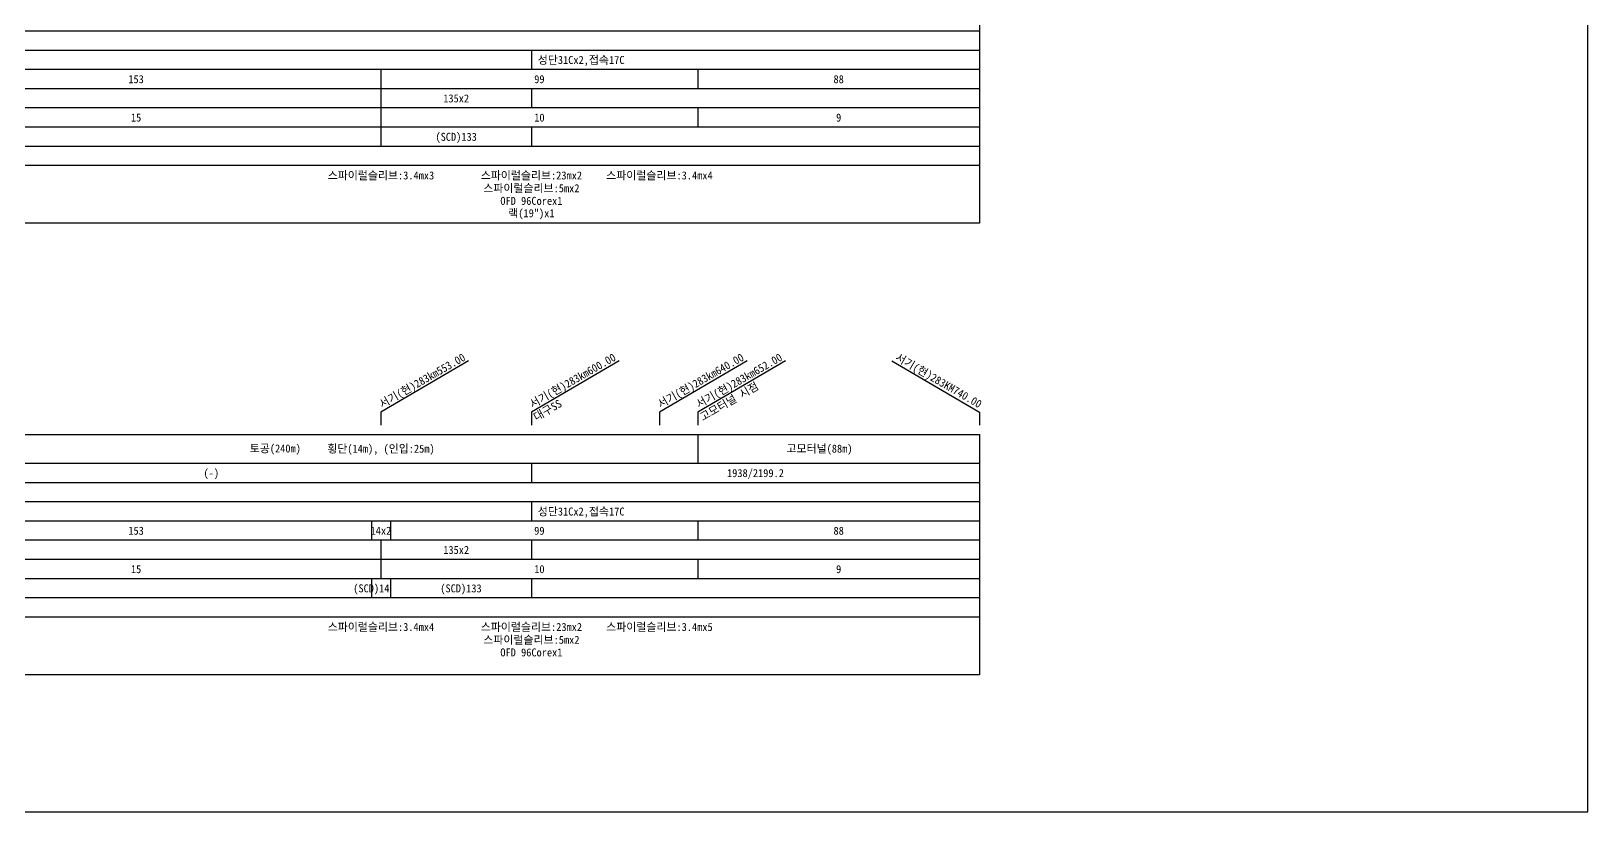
# Model space of a CAD drawing. Header units: millimetres. Extents: x 5990 to 6786, y 1103 to 1809.
# Drawn here: x 6299.6 to 6785.9, y 1103.1 to 1346.9 of the extents above; entities that cross this region are included whole.
import ezdxf
from ezdxf.enums import TextEntityAlignment as Align

# ---------------------------------------------------------------- set-up
doc = ezdxf.new("R2010")
doc.units = ezdxf.units.MM
doc.header["$LTSCALE"] = 10
doc.header["$MEASUREMENT"] = 0
for name, color, linetype in [('TT-TABL-LIN1', 4, 'Continuous'), ('TT-TABL-LIN2', 1, 'Continuous'), ('TT-TABL-TEX2', 3, 'Continuous'), ('TZ-LEAL', 1, 'Continuous'), ('TZ-LEAT', 3, 'Continuous')]:
    doc.layers.add(name, color=color, linetype=linetype)
doc.styles.get("Standard").update_dxf_attribs({"font": 'GulimChe.ttf'})

msp = doc.modelspace()

# ---------------------------------------------------------------- linework, layer by layer
at = {"layer": 'TT-TABL-LIN1'}
for points in [[(6172.26, 1361.87), (6595.84, 1361.87), (6595.84, 1286.87), (6172.26, 1286.87)], [(6172.26, 1220.85), (6595.84, 1220.85), (6595.84, 1145.85), (6172.26, 1145.85)]]:
    msp.add_lwpolyline(points, close=True, dxfattribs=at)
at = {"layer": 'TT-TABL-LIN2'}
for points in [[(6595.84, 1346.87), (6179.59, 1346.87)], [(6595.84, 1340.87), (6179.59, 1340.87)], [(6595.84, 1334.87), (6179.59, 1334.87)], [(6595.84, 1328.87), (6208.59, 1328.87)], [(6595.84, 1322.87), (6179.59, 1322.87)], [(6595.84, 1316.87), (6179.59, 1316.87)], [(6595.84, 1310.87), (6179.59, 1310.87)], [(6595.84, 1304.87), (6179.59, 1304.87)], [(6595.84, 1211.85), (6179.59, 1211.85)], [(6595.84, 1205.85), (6179.59, 1205.85)], [(6595.84, 1199.85), (6179.59, 1199.85)], [(6595.84, 1193.85), (6179.59, 1193.85)], [(6595.84, 1187.85), (6208.59, 1187.85)], [(6595.84, 1181.85), (6179.59, 1181.85)], [(6595.84, 1175.85), (6179.59, 1175.85)], [(6595.84, 1169.85), (6179.59, 1169.85)], [(6595.84, 1163.85), (6179.59, 1163.85)]]:
    msp.add_lwpolyline(points, dxfattribs=at)
at = {"layer": 'TZ-LEAL'}
msp.add_lwpolyline([(5989.89, 1103.05), (6785.89, 1103.05), (6785.89, 1619.05), (5989.89, 1619.05)], close=True, dxfattribs=at)
for points in [[(6455.84, 1340.87), (6455.84, 1334.87)], [(6408.84, 1334.87), (6408.84, 1328.87)], [(6507.84, 1334.87), (6507.84, 1328.87)], [(6408.84, 1328.87), (6408.84, 1322.87)], [(6455.84, 1328.87), (6455.84, 1322.87)], [(6408.84, 1322.87), (6408.84, 1316.87)], [(6507.84, 1322.87), (6507.84, 1316.87)], [(6408.84, 1316.87), (6408.84, 1310.87)], [(6455.84, 1316.87), (6455.84, 1310.87)], [(6436.22, 1243.87), (6408.84, 1227.85), (6408.84, 1223.85)], [(6483.22, 1243.87), (6455.84, 1227.85), (6455.84, 1223.85)], [(6523.22, 1243.87), (6495.84, 1227.85), (6495.84, 1223.85)], [(6535.22, 1243.87), (6507.84, 1227.85), (6507.84, 1223.85)], [(6568.46, 1243.87), (6595.84, 1227.85), (6595.84, 1223.85)], [(6507.84, 1220.85), (6507.84, 1211.85)], [(6455.84, 1211.85), (6455.84, 1205.85)], [(6455.84, 1199.85), (6455.84, 1193.85)], [(6405.84, 1193.85), (6405.84, 1187.85)], [(6411.84, 1193.85), (6411.84, 1187.85)], [(6507.84, 1193.85), (6507.84, 1187.85)], [(6408.84, 1187.85), (6408.84, 1181.85)], [(6455.84, 1187.85), (6455.84, 1181.85)], [(6408.84, 1181.85), (6408.84, 1175.85)], [(6507.84, 1181.85), (6507.84, 1175.85)], [(6405.84, 1175.85), (6405.84, 1169.85)], [(6411.84, 1175.85), (6411.84, 1169.85)], [(6455.84, 1175.85), (6455.84, 1169.85)]]:
    msp.add_lwpolyline(points, dxfattribs=at)

# ---------------------------------------------------------------- texts
at = {"layer": 'TT-TABL-TEX2'}
for p in [(6457.84, 1337.87), (6457.84, 1196.85)]:
    msp.add_text('성단31Cx2,접속17C', height=2.5, dxfattribs=at).set_placement(p, align=Align.MIDDLE_LEFT)
for s, p in [('153', (6332.34, 1331.87)), ('99', (6458.34, 1331.87)), ('88', (6551.84, 1331.87)), ('135x2', (6432.34, 1325.87)), ('15', (6332.34, 1319.87)), ('10', (6458.34, 1319.87)), ('9', (6551.84, 1319.87)), ('(SCD)133', (6432.34, 1313.87)), ('(-)', (6355.84, 1208.85)), ('1938/2199.2', (6525.84, 1208.85)), ('153', (6332.34, 1190.85)), ('14x2', (6408.84, 1190.85)), ('99', (6458.34, 1190.85)), ('88', (6551.84, 1190.85)), ('135x2', (6432.34, 1184.85)), ('15', (6332.34, 1178.85)), ('10', (6458.34, 1178.85)), ('9', (6551.84, 1178.85)), ('(SCD)14', (6405.84, 1172.85)), ('(SCD)133', (6433.84, 1172.85))]:
    msp.add_text(s, height=2.5, dxfattribs=at).set_placement(p, align=Align.MIDDLE_CENTER)
for s, p in [('스파이럴슬리브:3.4mx3', (6408.84, 1301.87)), ('스파이럴슬리브:23mx2', (6455.84, 1301.87)), ('스파이럴슬리브:3.4mx4', (6495.84, 1301.87)), ('스파이럴슬리브:5mx2', (6455.84, 1297.87)), ('OFD 96Corex1', (6455.84, 1293.87)), ('랙(19")x1', (6455.84, 1289.87)), ('토공(240m)', (6375.84, 1216.35)), ('횡단(14m), (인입:25m)', (6408.84, 1216.35)), ('고모터널(88m)', (6545.84, 1216.35)), ('스파이럴슬리브:3.4mx4', (6408.84, 1160.85)), ('스파이럴슬리브:23mx2', (6455.84, 1160.85)), ('스파이럴슬리브:3.4mx5', (6495.84, 1160.85)), ('스파이럴슬리브:5mx2', (6455.84, 1156.85)), ('OFD 96Corex1', (6455.84, 1152.85))]:
    msp.add_text(s, height=2.5, dxfattribs=at).set_placement(p, align=Align.MIDDLE)
at = {"layer": 'TZ-LEAT'}
for s, rotation, p in [('서기(현)283km553.00', 30, (6422.33, 1236.64)), ('서기(현)283km600.00', 30, (6469.33, 1236.64)), ('서기(현)283km640.00', 30, (6509.33, 1236.64)), ('서기(현)283km652.00', 30, (6521.33, 1236.64)), ('서기(현)283KM740.00', 330, (6582.44, 1236.67))]:
    msp.add_text(s, height=2.5, rotation=rotation, dxfattribs=at).set_placement(p, align=Align.CENTER)
for s, p in [('고모터널 시점', (6509.38, 1225.04)), ('대구SS', (6457.38, 1225.04))]:
    msp.add_text(s, height=2.5, rotation=30, dxfattribs=at).set_placement(p)

doc.saveas('drawing.dxf')
